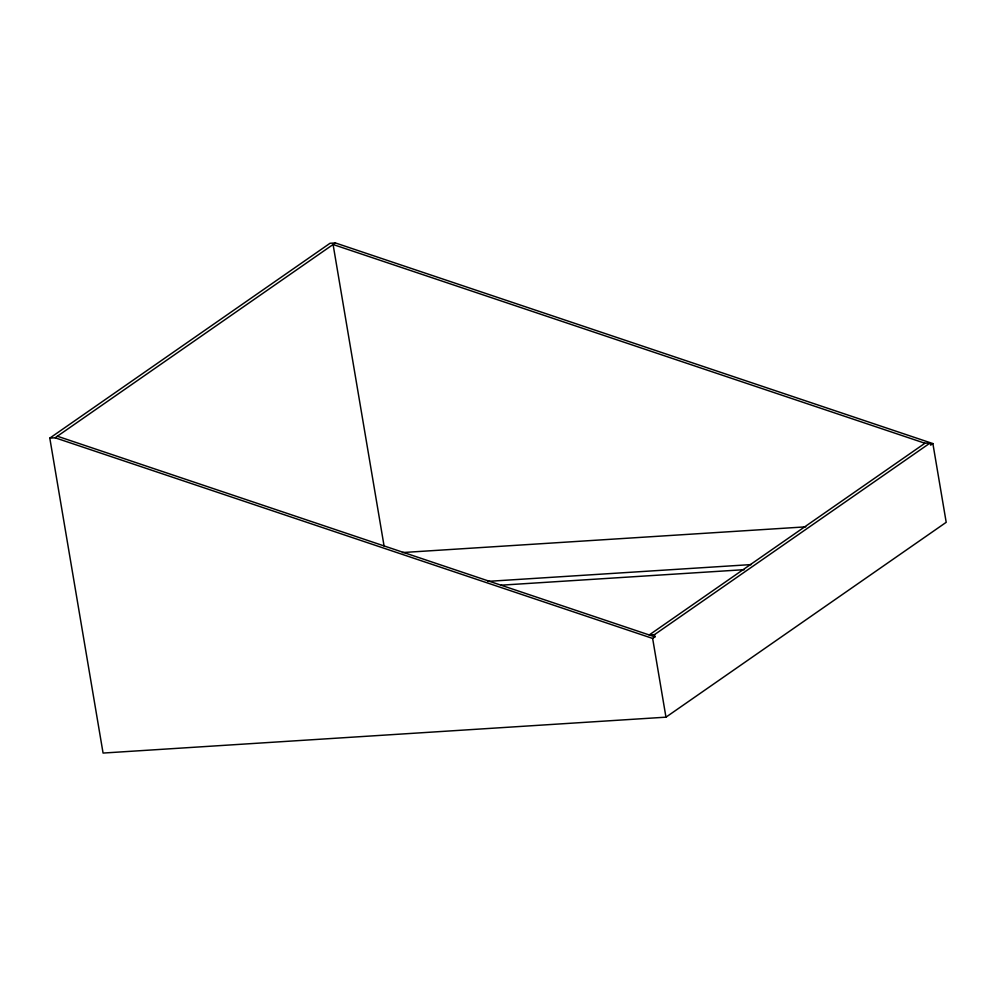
<?xml version="1.0" encoding="UTF-8"?>
<svg xmlns="http://www.w3.org/2000/svg" width="996" height="996" viewBox="0 0 996 996"><rect width="100%" height="100%" fill="white"/><g stroke="black" fill="none" stroke-linecap="round" stroke-linejoin="round"><path stroke-width="1.49" d="M49.8 438.128L330.037 243.273L335.353 242.937L932.879 443.581L946.2 522.315L665.963 717.17L103.074 753.063L49.8 438.128L55.116 437.792L652.641 638.436L654.907 636.867L654.521 634.626L930.239 442.909L930.625 445.15L932.879 443.581M55.116 437.792L335.353 242.937M930.239 442.909L924.935 443.245L649.218 634.962L654.521 634.626M402.446 552.556L805.789 526.847M488.015 581.365L751.32 564.57M501.187 585.175L744.348 569.662M924.935 443.245L333.087 244.506L384.083 545.995M57.37 436.223L654.907 636.867M652.641 638.436L665.963 717.17"/></g></svg>
